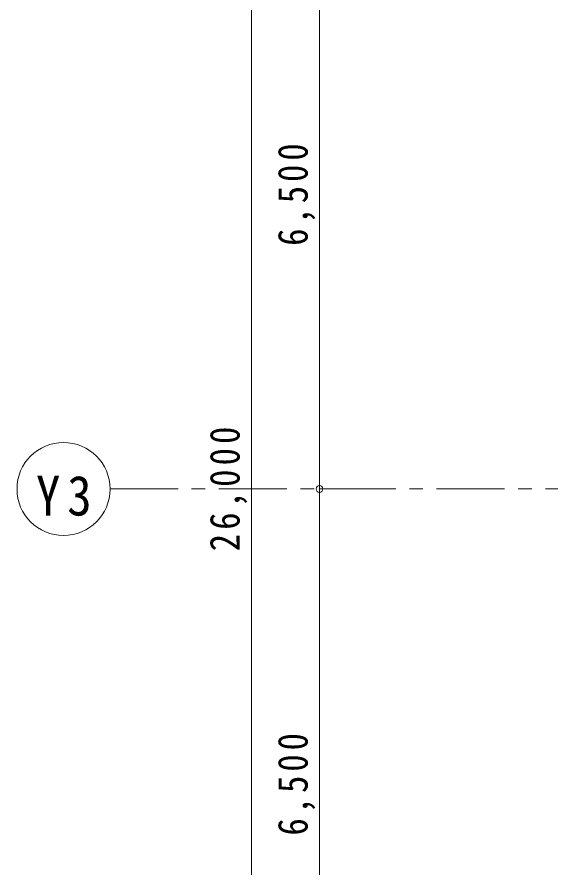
# Model space of a CAD drawing. Units: millimetres at full size. Extents: x -57346 to 60518, y -42813 to 41849.
# Drawn here: x 6215 to 12102, y -11121 to -1742 of the extents above; entities that cross this region are included whole.
import ezdxf

# ---------------------------------------------------------------- set-up
doc = ezdxf.new("R2010")
doc.units = ezdxf.units.MM
doc.header["$LTSCALE"] = 150
doc.header["$PDMODE"] = 32
doc.header["$PDSIZE"] = 75
doc.linetypes.add('CHAIN1', pattern=[8, 5, -1, 1, -1])
for name, color, linetype, lineweight in [('1-A_中芯線', 4, 'CHAIN1', 9), ('1-D_文字', 4, 'Continuous', 9), ('1-E_寸法', 4, 'Continuous', 9)]:
    doc.layers.add(name, color=color, linetype=linetype, lineweight=lineweight)
doc.styles.add('ＭＳ ゴシック', font='')
doc.styles.get('ＭＳ ゴシック').set_extended_font_data('MS Gothic')

# ---------------------------------------------------------------- blocks, each defined once
blk = doc.blocks.new('通り芯2')
at = {"layer": '1-D_文字', "color": 7, "lineweight": 18}
blk.add_circle((0, 0), 769, dxfattribs=at)

msp = doc.modelspace()

# ---------------------------------------------------------------- linework, layer by layer
at = {"layer": '1-A_中芯線'}
msp.add_line((7240.6, -6943.8), (56123.9, -6943.8), dxfattribs=at)
at = {"layer": '1-E_寸法'}
for p, q in [((8799.8, -19943.8), (8799.8, 6056.2)), ((9549.8, -443.8), (9549.8, -6943.8)), ((9549.8, -6943.8), (10299.8, -6943.8)), ((9549.8, -6943.8), (9549.8, -13443.8))]:
    msp.add_line(p, q, dxfattribs=at)
at = {"layer": '1-E_寸法', "color": 2}
msp.add_point((9549.8, -6943.8), dxfattribs=at)

# ---------------------------------------------------------------- block references
at = {"layer": '1-D_文字', "xscale": 0.6666667, "yscale": 0.6666667}
msp.add_blockref('通り芯2', (6727.9, -6943.8), dxfattribs=at)

# ---------------------------------------------------------------- texts
at = {"layer": '1-D_文字', "color": 3, "insert": (6424.2, -7243.8), "char_height": 439.9, "attachment_point": 7, "style": 'ＭＳ ゴシック'}
msp.add_mtext('\\T1.28;\\W0.9;Y3', dxfattribs=at)
at = {"layer": '1-E_寸法', "color": 7, "char_height": 329.9, "attachment_point": 7, "rotation": 90, "style": 'ＭＳ ゴシック'}
for s, insert in [('\\T1.23;\\W0.85;6,500', (9504.8, -4263.8)), ('\\T1.24;\\W0.85;26,000', (8754.8, -7630.1)), ('\\T1.23;\\W0.85;6,500', (9504.8, -10763.8))]:
    msp.add_mtext(s, dxfattribs=dict(at, insert=insert))

doc.saveas('drawing.dxf')
